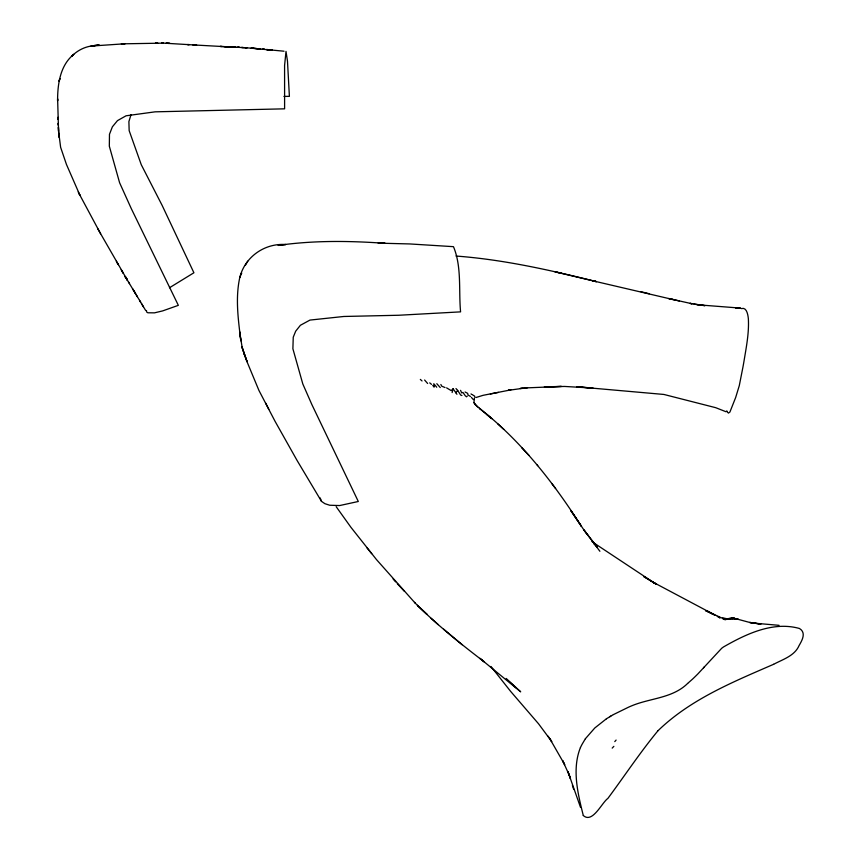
<?xml version="1.0" encoding="UTF-8"?>
<svg xmlns="http://www.w3.org/2000/svg" width="861" height="861" viewBox="0 0 861 861"><rect width="100%" height="100%" fill="white"/><g stroke="black" fill="none" stroke-linecap="round" stroke-linejoin="round"><path stroke-width="1.29" d="M57.59 100.866L57.612 98.821L58.57 131.27L60.625 147.306L66.448 164.429L79.965 195.361L78.222 191.874M473.905 402.539L474.422 398.708M146.499 310.498L146.488 311.843L147.823 312.78L154.453 312.855L162.632 310.907L178.345 305.343L131.292 208.62L119.593 182.726L109.325 146.187L109.476 134.284L112.382 126.815L117.473 120.637L126.061 115.794L155.131 111.833L284.604 108.83L284.582 65.501L286.003 51.38L287.488 61.174L289.393 96.357L283.936 96.41M239.767 277.565C235.214 298.39 238.293 319.969 240.854 340.859L239.659 331.797L242.242 348.027L247.268 362.352L258.946 390.464L275.014 421.233L297.11 460.517L321.487 501.36L324.888 503.685L329.698 505.235L339.654 505.558L358.305 501.489L311.865 404.562L302.814 383.974L292.891 348.759L293.246 337.211L295.678 331.194L300.414 325.264L309.982 320.077L343.851 316.471L398.729 315.255L460.581 311.865C458.579 290.426 461.894 266.749 453.467 246.666L409.739 243.943L378.162 243.136L385.201 243.34C349.523 240.779 313.598 240.305 278.114 245.417L285.798 244.535C264.682 242.985 244.847 256.89 239.767 277.565L241.661 273.034L241.338 273.798M452.133 392.573L453.101 388.763L456.943 394.295M474.217 399.127L473.313 399.579L471.376 397.373M131.012 114.674L128.892 121.605L129.161 130.635L141.279 164.742L162.148 205.424L193.908 272.765L169.477 287.757M580.422 747.574C571.79 769.282 577.849 793.67 583.274 815.453M245.331 265.317L247.742 261.174M585.329 738.835L582.24 744.022A67.825 32.707 -34.4 0 0 580.443 747.574M585.383 738.738L594.79 727.986L606.392 718.806M455.781 392.799L457.665 390.431L455.986 388.559M614.776 741.601L616.11 740.062M704.19 667.027L703.502 667.813M657.965 730.763C640.175 752.32 624.602 775.858 607.898 798.395C601.731 802.743 592.476 823.859 583.295 815.518M612.203 748.101L613.861 746.358M658.03 730.698C690.404 699.315 732.894 682.009 773.608 664.305M453.101 388.763L451.218 390.614L446.601 387.88M687.713 683.376L692.567 679.092A124.533 56.611 -35.6 0 0 697.937 673.851L721.755 648.215A16.628 8.255 -36.4 0 0 723.358 647.031C745.927 634.083 773.027 621.039 799.471 628.487C806.477 632.695 802.108 640.358 799.105 645.513C794.671 655.899 782.853 659.375 773.662 664.283M467.232 396.211L466.511 396.803L465.274 395.769L462.927 392.422L461.69 392.896L460.549 390.324M687.605 683.473C672.333 698.475 649.851 698.045 631.199 706.031A44.89 21.751 -34.3 0 0 628.315 707.29L613.409 714.598M606.413 718.795L612.978 714.834M609.76 716.686L610.75 716.126M741.364 308.604C746.724 306.796 747.972 314.932 748.349 318.635C749.156 332.583 746.433 346.413 744.173 360.102A85.831 21.988 -82.2 0 1 742.903 367.313L739.287 385.642L735.649 397.545L729.902 412.053L728.438 413.086L727.48 412.171M475.982 397.524L483.075 395.328L510.874 389.872L508.281 390.324L525.942 387.902L561.404 386.428L544.367 386.88L564.601 386.449L593.046 388.074L576.838 386.772L663.917 394.456L715.739 407.694L726.114 411.784M724.671 619.64L729.773 618.306L732.593 618.672L729.633 618.628M726.415 619.134L725.845 619.307L727.846 618.822L725.005 619.554M490.35 393.972L498.497 392.39M95.216 45.461L91.255 46.063L125.071 43.76L121.315 43.879L123.069 43.825M92.966 45.805L94.958 45.515L91.115 46.063L92.966 45.805C85.153 46.602 77.716 50.239 72.195 55.793L73.615 54.48C60.098 65.468 57.558 84.303 57.59 100.694M725.199 619.554L730.774 618.865L722.487 618.478L730.354 619.317L721.292 617.746L705.557 610.621L713.898 614.506L653.09 582.219L656.631 584.328L643.834 576.59L655.684 583.866L593.283 542.538M97.056 45.224L98.918 45.106L95.087 45.493L99.166 45.009M522.304 388.257L520.238 388.462L527.535 387.741M724.768 619.35L723.897 619.242L734.089 618.252L749.576 622.417L760.92 624.128L749.683 622.449L752.923 623.041M727.631 618.661L729.59 618.542M169.778 43.33L168.013 43.394L196.448 45.106L192.972 44.88L194.694 44.998M167.82 43.233L166.055 43.308L169.509 43.341M123.532 43.814L163.353 43.136L161.664 43.104M723.897 619.242L727.007 619.382M157.746 43.05L155.486 43.072L157.165 43.05M189.291 44.6L187.515 44.589L189.065 44.6M161.943 43.115L167.551 43.244M737.543 308.066L735.778 308.034L740.654 308.12L698.465 304.848L705.019 305.666L689.941 303.373L692.201 303.793L668.717 298.541L679.361 300.984M223.957 46.591L220.212 46.429L231.512 47.011M225.754 46.677L224.118 46.612L225.916 46.677M227.713 46.763L226.066 46.698L233.471 47.097L229.661 46.849M235.817 47.161L233.869 47.064L247.075 47.861L241.575 47.463L243.276 47.549M231.77 46.957L235.527 47.14M237.83 47.258L239.498 47.333M732.969 618.166L731.15 618.123L736.994 619.048L732.969 618.166L734.465 618.359L733.55 618.263M221.847 46.494L194.92 45.009M196.652 45.116L193.187 44.89M237.55 47.237L239.369 47.355M245.342 47.678L272.27 50.142L266.749 49.551L270.343 49.949M779.054 625.323L752.654 623.03L755.215 623.364M256.933 48.603L255.104 48.453L256.836 48.593M258.784 48.776L257.041 48.636L260.679 48.98M456.007 256.04C503.545 259.581 550.179 270.106 596.307 281.612L592.648 280.772L673.291 299.596M270.483 49.916L268.718 49.766L284.044 51.208M723.746 619.156L724.639 619.296M696.732 304.546L700.197 305.106L693.998 304.094M730.462 618.359L731.796 618.596M561.2 273.206L554.99 271.818L596.307 281.612M722.487 618.478L725.565 619.188M649.183 293.73L640.907 291.707M461.905 395.5L460.667 395.059L457.665 390.431M445.029 387.547L441.736 386.18L440.864 384.49M472.538 394.844L474.702 396.168L474.766 397.384M465.058 392.003L467.652 393.337L467.997 394.973L470.418 396.447M718.644 617.165L720.151 617.897L717.267 616.444M471.01 393.918L471.774 394.467M591.991 541.537L594.101 543.14M414.485 602.366C436.086 624.16 460.075 643.415 484.452 661.991L479.878 658.331L520.69 691.824L506.203 678.468M427.637 383.5L424.613 380.024M599.891 551.277L583.65 529.558L570.929 510.745L581.444 526.372C553.429 482.332 520.679 440.606 479.362 408.254L491.018 418.091M443.673 629.197L462.131 644.738M486.713 414.367L491.835 418.704M429.725 382.865L431.501 384.361M480.858 409.513L474.809 404.11L477.607 406.984M438.227 624.645L431.124 618.306M516.525 688.122L509.561 682.041M503.846 429.424L497.809 423.892M420.34 379.41L422.03 380.96M594.348 543.98L593.616 543.259L597.416 547.327L583.876 529.935L587.912 535.37M521.562 447.569L529.074 455.48M415.239 603.174L376.526 559.639L350.944 527.33L336.177 506.688M397.265 583.672L404.498 591.41M393.1 578.969L395.619 581.864M475.778 405.111L474.217 403.045M436.807 383.694L440.262 387.558M537.21 465.005L537.727 465.64M490.942 666.457L510.616 691.361L538.545 723.789L551.74 741.579L548.102 736.187M366.915 547.736L371.694 553.655M432.76 385.416L434.116 387.127L433.804 383.758L436.742 387.224M551.815 483.495L555.603 488.51M125.103 276.403L126.115 278.017L98.671 230.339M549.824 738.716L564.698 764.654L562.631 760.575L569.282 775.234L567.905 771.488L580.497 807.306M139.557 300.371L140.591 302.06L125.319 276.747L127.342 280.062L126.416 278.544M128.472 281.934L129.505 283.624M140.461 301.856L145.595 310.358M143.486 306.86L141.473 303.556M135.554 293.666L137.469 296.851M132.551 288.639L135.446 293.461L134.596 292.03M133.455 290.146L134.467 291.836M121.197 269.751L123.198 273.163L122.101 271.301M116.332 261.217L118.291 264.661L117.225 262.777M78.997 193.488L100.619 233.783M97.637 228.509L98.606 230.231M727.093 411.472L726.77 410.848M321.487 501.36L320.163 497.938M474.12 402.744L474.777 404.024M268.804 409.319L265.705 403.152M244.589 355.13L247.085 361.749L241.919 346.682L244.589 355.13L244.255 354.237M572.404 785.436L573.674 789.322M58.559 131.195L58.419 127.267L58.709 133.175M58.957 135.468L59.151 137.34L58.742 133.272M59.807 78.685L59.205 81.138L59.807 78.685M73.572 54.447L72.195 55.793L73.572 54.447M730.203 618.876L728.341 619.274L730.203 618.876M733.206 618.553L732.194 618.596L737.823 619.113L733.206 618.553M254.996 48.42L253.166 48.281L254.899 48.42M252.951 48.259L251.229 48.119L252.951 48.259M268.557 49.723L266.662 49.54L268.471 49.712M264.564 49.346L262.799 49.163L264.564 49.346M736.123 618.844L735.337 618.672L738.146 619.307L736.123 618.844M712.058 613.645L714.931 615.12L707.344 611.106L712.058 613.645M427.078 614.453L417.467 605.401L427.078 614.453M127.245 279.879L125.211 276.575L127.245 279.879M570.423 778.441L569.035 774.534L570.348 778.376M58.387 125.189L58.268 123.209L58.365 125.222M58.096 119.162L57.999 117.257L58.096 119.248"/></g></svg>
